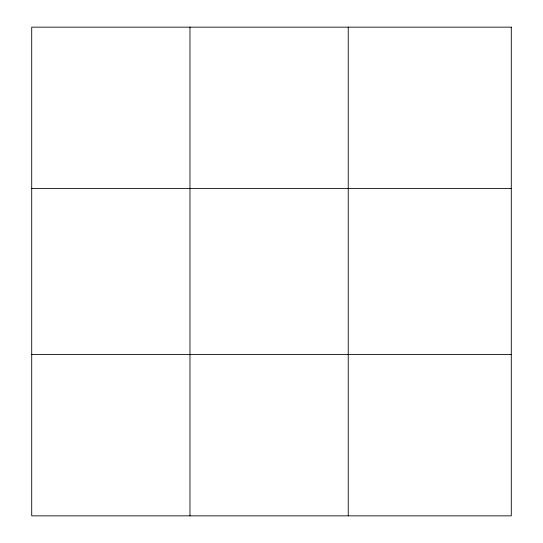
<?xml version="1.0" encoding="UTF-8"?>
<svg xmlns="http://www.w3.org/2000/svg" width="543" height="543" viewBox="0 0 543 543"><rect width="100%" height="100%" fill="white"/><g stroke="black" fill="none" stroke-linecap="round" stroke-linejoin="round"><path stroke-width="0.81" d="M189.975 515.85L189.975 27.15M348.233 515.85L348.233 27.15M31.711 188.421L511.289 188.421M31.711 354.579L511.289 354.579M511.289 27.15L511.289 515.85L31.711 515.85L31.711 27.15L511.289 27.15"/></g></svg>
